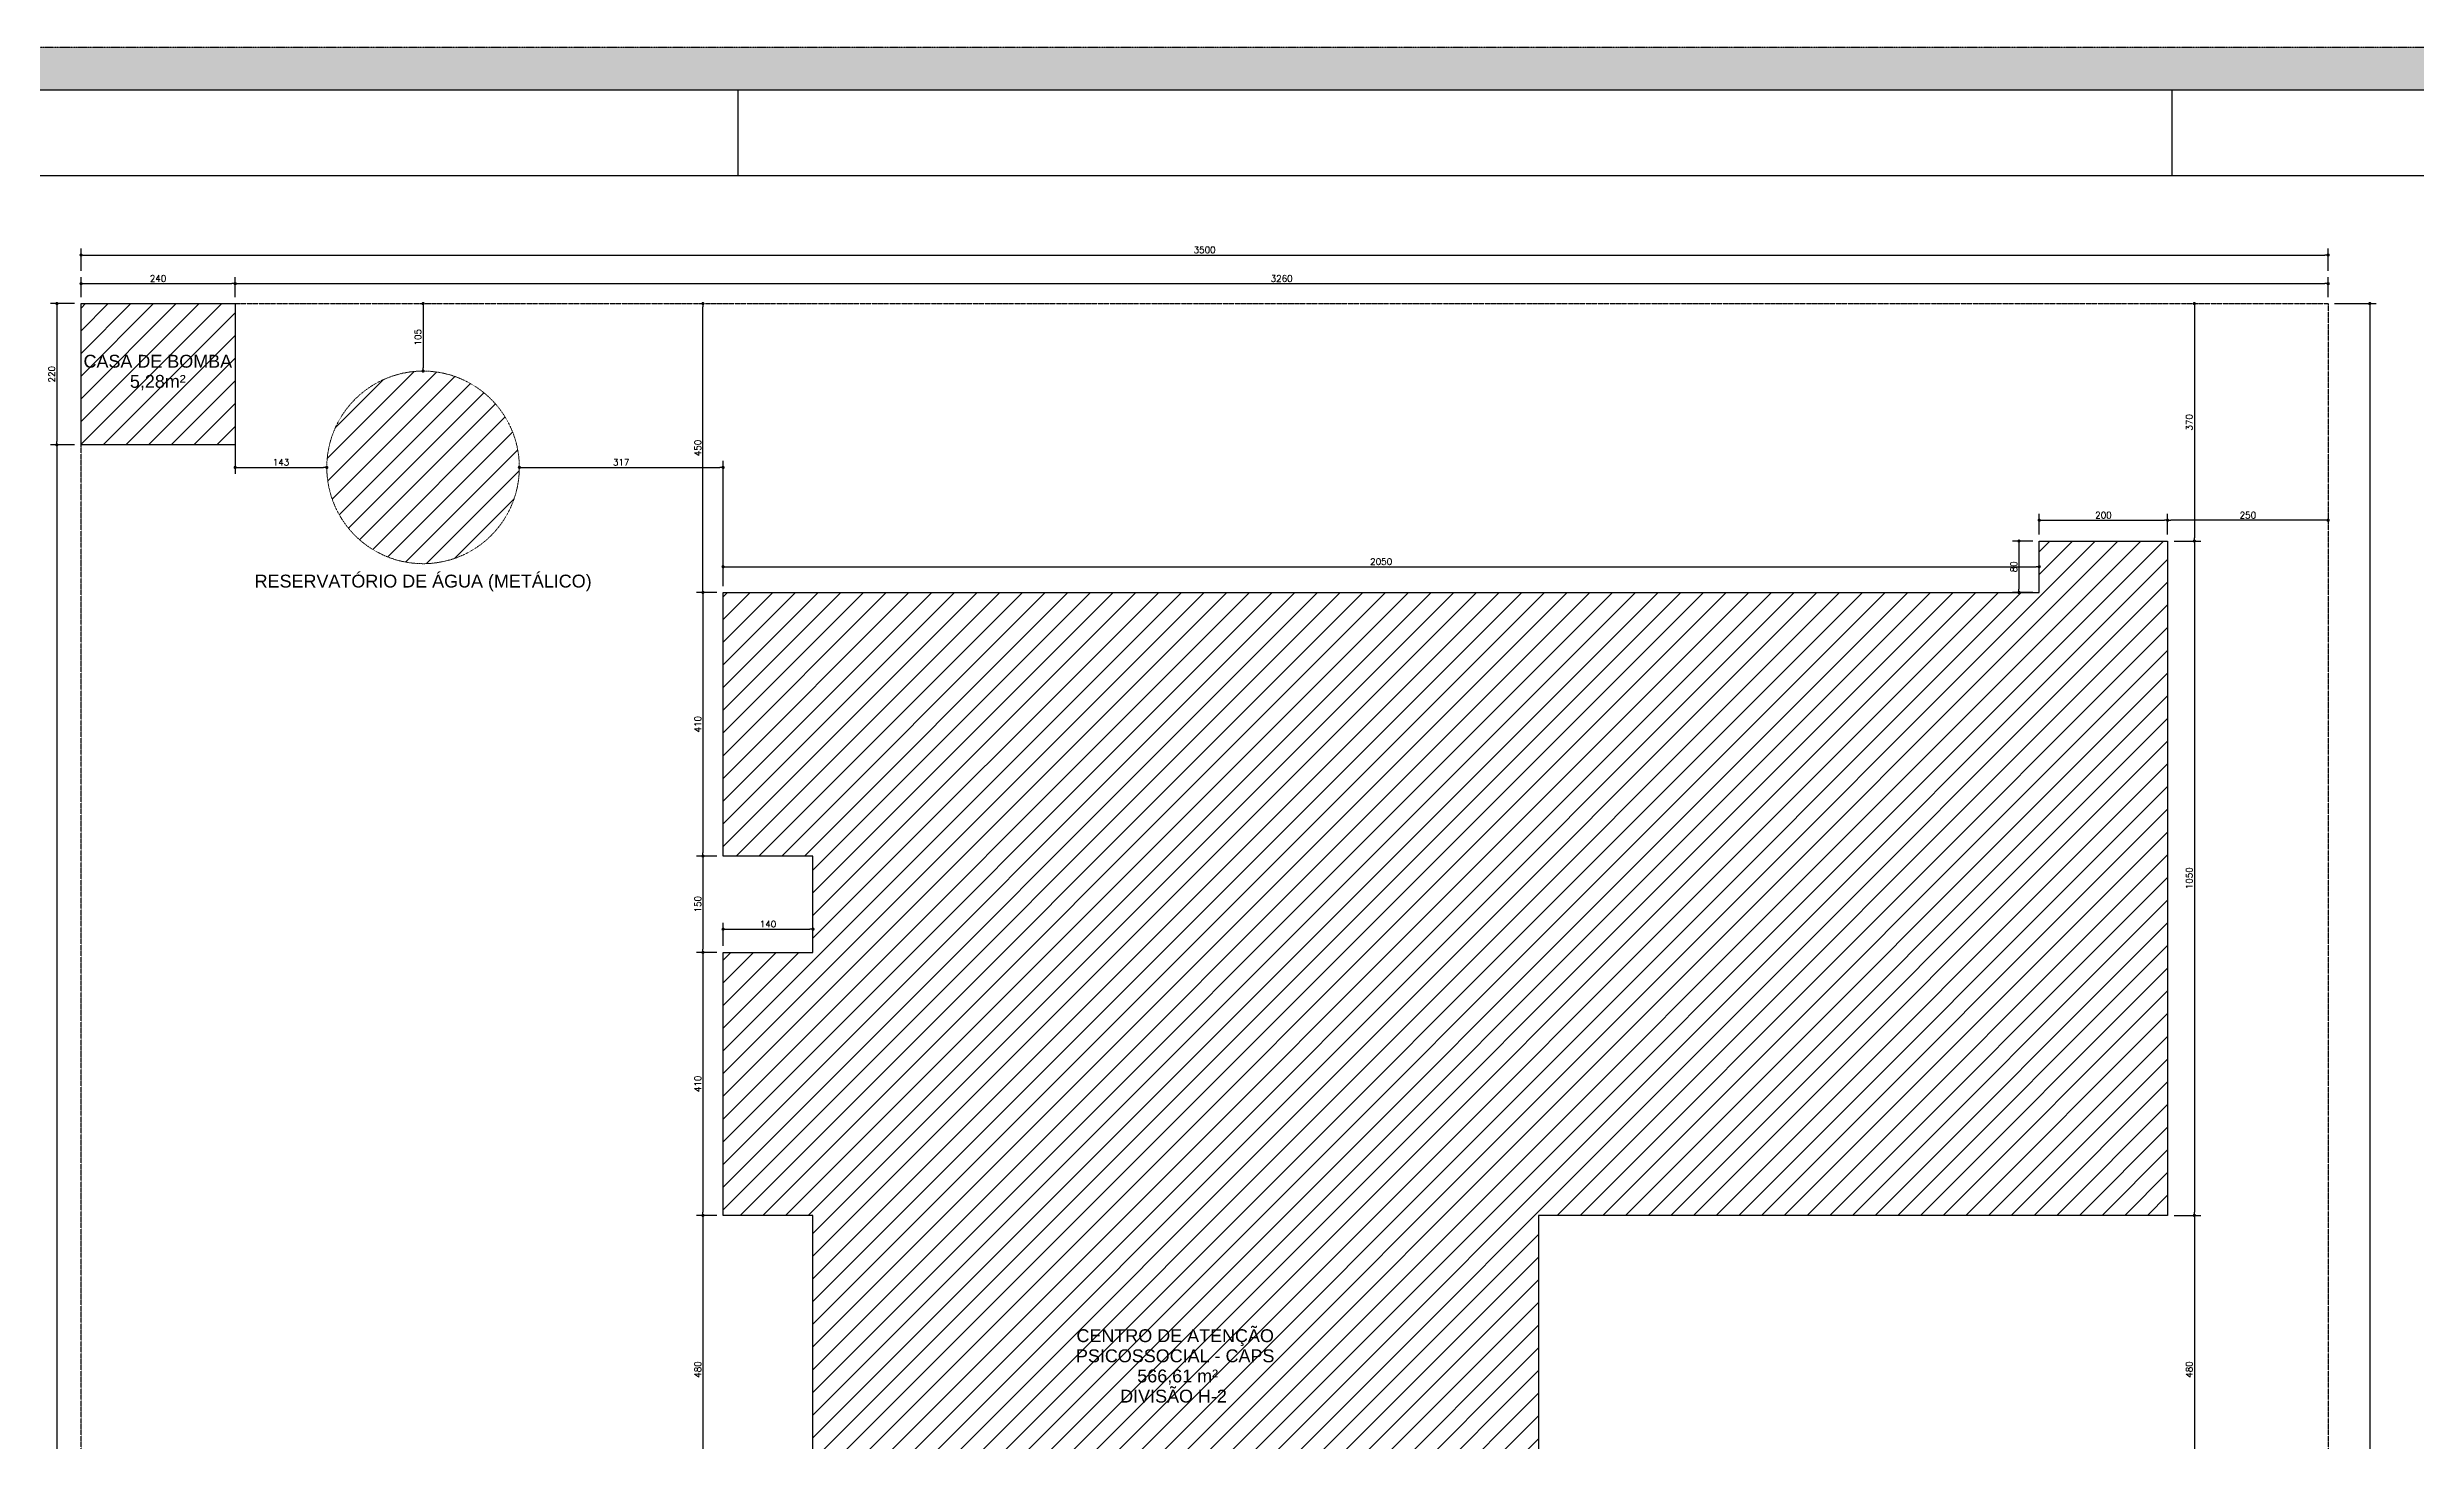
# Model space of a CAD drawing. Header units: metres. Extents: x -1783 to 21505, y -57 to 13660.
# Drawn here: x 15209 to 18899, y 11489 to 13660 of the extents above; entities that cross this region are included whole.
import ezdxf

# ---------------------------------------------------------------- set-up
doc = ezdxf.new("R2010")
doc.units = ezdxf.units.M
doc.header["$MEASUREMENT"] = 0
for name, pattern in [('Achse', [0.115, 0, -0.04, 0.075, 0]), ('DASHDOT', [1, 0.5, -0.25, 0, -0.25]), ('HIDDEN', [0.009525, 0.00635, -0.003175])]:
    doc.linetypes.add(name, pattern=pattern)
for name, color, linetype in [('01_PLANTA TÉCNICA_1_ZONA', 7, 'Continuous'), ('cotas', 7, 'Continuous'), ('COTAS EXECUTIVO.EXEC', 7, 'Continuous'), ('P01', 5, 'Continuous'), ('P015', 121, 'Continuous'), ('P02', 6, 'Continuous'), ('P03', 7, 'Continuous'), ('P06', 7, 'Continuous')]:
    doc.layers.add(name, color=color, linetype=linetype)
doc.layers.add('PILARES.EST_Caneta_No__241', color=7, linetype='Continuous', lineweight=13)
doc.styles.add('GENERATED_STYLE_1', font='arial.ttf')
doc.styles.add('R80', font='romans.shx', dxfattribs={"height": 10})
doc.dimstyles.new('1-50', dxfattribs={"dimtxt": 10, "dimasz": 5, "dimexe": 10, "dimexo": 10, "dimgap": 3, "dimtad": 1, "dimdec": 1, "dimrnd": 1, "dimdsep": 46, "dimtxsty": 'R80', "dimblk": 'DOT', "dimcen": 0, "dimclrd": 252, "dimclre": 252, "dimclrt": 252, "dimadec": 0, "dimazin": 0, "dimtfac": 1, "dimtdec": 1, "dimtix": 1, "dimtmove": 2, "dimatfit": 3, "dimldrblk": 'DOT', "dimfxl": 1, "dimtolj": 1, "dimarcsym": 0})
pattern_1 = [(45, (1457.437, 829.067), (-17.67767, 17.67767), [])]

# ---------------------------------------------------------------- blocks, each defined once
blk = doc.blocks.new('_Dot')
at = {"color": 0, "linetype": 'ByBlock', "lineweight": -2}
blk.add_line((-0.5, 0), (-1, 0), dxfattribs=at)
at = {"color": 0, "linetype": 'ByBlock', "const_width": 0.5}
blk.add_lwpolyline([(-0.25, 0, 1), (0.25, 0, 1)], format="xyb", close=True, dxfattribs=at)
blk = doc.blocks.new('*D7551')
at = {"layer": 'COTAS EXECUTIVO.EXEC', "color": 252, "lineweight": -2, "transparency": 16777216}
blk.add_line((15794.1, 13256.1), (15794.1, 13161), dxfattribs=at)
at = {"layer": 'COTAS EXECUTIVO.EXEC', "color": 252, "lineweight": -2, "transparency": 16777216, "xscale": 5, "yscale": 5, "zscale": 5}
for p, rotation in [((15794.1, 13261.1), 90), ((15794.1, 13156), 270)]:
    blk.add_blockref('_Dot', p, dxfattribs=dict(at, rotation=rotation))
at = {"layer": 'COTAS EXECUTIVO.EXEC', "color": 252, "transparency": 16777216, "insert": (15786.1, 13208.6), "char_height": 10, "attachment_point": 5, "rotation": 90, "style": 'R80'}
blk.add_mtext('\\A1;105', dxfattribs=at)
blk = doc.blocks.new('*D7552')
at = {"layer": 'COTAS EXECUTIVO.EXEC', "color": 252, "lineweight": -2, "transparency": 16777216}
for p, q in [((15501.4, 13126.4), (15501.4, 12996)), ((15506.4, 13006), (15639.1, 13006))]:
    blk.add_line(p, q, dxfattribs=at)
at = {"layer": 'COTAS EXECUTIVO.EXEC', "color": 252, "lineweight": -2, "transparency": 16777216, "xscale": 5, "yscale": 5, "zscale": 5, "rotation": 180}
blk.add_blockref('_Dot', (15501.4, 13006), dxfattribs=at)
at = {"layer": 'COTAS EXECUTIVO.EXEC', "color": 252, "lineweight": -2, "transparency": 16777216, "xscale": 5, "yscale": 5, "zscale": 5}
blk.add_blockref('_Dot', (15644.1, 13006), dxfattribs=at)
at = {"layer": 'COTAS EXECUTIVO.EXEC', "color": 252, "transparency": 16777216, "insert": (15572.7, 13014), "char_height": 10, "attachment_point": 5, "style": 'R80'}
blk.add_mtext('\\A1;143', dxfattribs=at)
blk = doc.blocks.new('*D7553')
at = {"layer": 'COTAS EXECUTIVO.EXEC', "color": 252, "lineweight": -2, "transparency": 16777216}
for p, q in [((15949.1, 13006), (16256.4, 13006)), ((16261.4, 12821.3), (16261.4, 13016))]:
    blk.add_line(p, q, dxfattribs=at)
at = {"layer": 'COTAS EXECUTIVO.EXEC', "color": 252, "lineweight": -2, "transparency": 16777216, "xscale": 5, "yscale": 5, "zscale": 5, "rotation": 180}
blk.add_blockref('_Dot', (15944.1, 13006), dxfattribs=at)
at = {"layer": 'COTAS EXECUTIVO.EXEC', "color": 252, "lineweight": -2, "transparency": 16777216, "xscale": 5, "yscale": 5, "zscale": 5}
blk.add_blockref('_Dot', (16261.4, 13006), dxfattribs=at)
at = {"layer": 'COTAS EXECUTIVO.EXEC', "color": 252, "transparency": 16777216, "insert": (16102.7, 13014), "char_height": 10, "attachment_point": 5, "style": 'R80'}
blk.add_mtext('\\A1;317', dxfattribs=at)
blk = doc.blocks.new('*D7554')
at = {"layer": 'COTAS EXECUTIVO.EXEC', "color": 252, "lineweight": -2, "transparency": 16777216}
for p, q in [((15261.4, 13271.1), (15261.4, 13302.1)), ((15266.4, 13292.1), (15496.4, 13292.1)), ((15501.4, 13271.1), (15501.4, 13302.1))]:
    blk.add_line(p, q, dxfattribs=at)
at = {"layer": 'COTAS EXECUTIVO.EXEC', "color": 252, "lineweight": -2, "transparency": 16777216, "xscale": 5, "yscale": 5, "zscale": 5, "rotation": 180}
blk.add_blockref('_Dot', (15261.4, 13292.1), dxfattribs=at)
at = {"layer": 'COTAS EXECUTIVO.EXEC', "color": 252, "lineweight": -2, "transparency": 16777216, "xscale": 5, "yscale": 5, "zscale": 5}
blk.add_blockref('_Dot', (15501.4, 13292.1), dxfattribs=at)
at = {"layer": 'COTAS EXECUTIVO.EXEC', "color": 252, "transparency": 16777216, "insert": (15381.4, 13300.1), "char_height": 10, "attachment_point": 5, "style": 'R80'}
blk.add_mtext('\\A1;240', dxfattribs=at)
blk = doc.blocks.new('*D7555')
at = {"layer": 'COTAS EXECUTIVO.EXEC', "color": 252, "lineweight": -2, "transparency": 16777216}
for p, q in [((15501.4, 13271.1), (15501.4, 13302.1)), ((15506.4, 13292.1), (18756.4, 13292.1)), ((18761.4, 13271.1), (18761.4, 13302.1))]:
    blk.add_line(p, q, dxfattribs=at)
at = {"layer": 'COTAS EXECUTIVO.EXEC', "color": 252, "lineweight": -2, "transparency": 16777216, "xscale": 5, "yscale": 5, "zscale": 5, "rotation": 180}
blk.add_blockref('_Dot', (15501.4, 13292.1), dxfattribs=at)
at = {"layer": 'COTAS EXECUTIVO.EXEC', "color": 252, "lineweight": -2, "transparency": 16777216, "xscale": 5, "yscale": 5, "zscale": 5}
blk.add_blockref('_Dot', (18761.4, 13292.1), dxfattribs=at)
at = {"layer": 'COTAS EXECUTIVO.EXEC', "color": 252, "transparency": 16777216, "insert": (17131.4, 13300.1), "char_height": 10, "attachment_point": 5, "style": 'R80'}
blk.add_mtext('\\A1;3260', dxfattribs=at)
blk = doc.blocks.new('*D7556')
at = {"layer": 'COTAS EXECUTIVO.EXEC', "color": 252, "lineweight": -2, "transparency": 16777216}
for p, q in [((15251.4, 13261.1), (15213.7, 13261.1)), ((15223.7, 13256.1), (15223.7, 13046.1)), ((15251.4, 13041.1), (15213.7, 13041.1))]:
    blk.add_line(p, q, dxfattribs=at)
at = {"layer": 'COTAS EXECUTIVO.EXEC', "color": 252, "lineweight": -2, "transparency": 16777216, "xscale": 5, "yscale": 5, "zscale": 5}
for p, rotation in [((15223.7, 13261.1), 90), ((15223.7, 13041.1), 270)]:
    blk.add_blockref('_Dot', p, dxfattribs=dict(at, rotation=rotation))
at = {"layer": 'COTAS EXECUTIVO.EXEC', "color": 252, "transparency": 16777216, "insert": (15215.7, 13151.1), "char_height": 10, "attachment_point": 5, "rotation": 90, "style": 'R80'}
blk.add_mtext('\\A1;220', dxfattribs=at)
blk = doc.blocks.new('*D7557')
at = {"layer": 'COTAS EXECUTIVO.EXEC', "color": 252, "lineweight": -2, "transparency": 16777216}
for p, q in [((15251.4, 13041.1), (15213.7, 13041.1)), ((15223.7, 13036.1), (15223.7, 9366.1)), ((15251.4, 9361.1), (15213.7, 9361.1))]:
    blk.add_line(p, q, dxfattribs=at)
at = {"layer": 'COTAS EXECUTIVO.EXEC', "color": 252, "lineweight": -2, "transparency": 16777216, "xscale": 5, "yscale": 5, "zscale": 5}
for p, rotation in [((15223.7, 13041.1), 90), ((15223.7, 9361.1), 270)]:
    blk.add_blockref('_Dot', p, dxfattribs=dict(at, rotation=rotation))
at = {"layer": 'COTAS EXECUTIVO.EXEC', "color": 252, "transparency": 16777216, "insert": (15215.7, 11201.1), "char_height": 10, "attachment_point": 5, "rotation": 90, "style": 'R80'}
blk.add_mtext('\\A1;3680', dxfattribs=at)
blk = doc.blocks.new('*D7558')
at = {"layer": 'COTAS EXECUTIVO.EXEC', "color": 252, "lineweight": -2, "transparency": 16777216}
for p, q in [((18771.4, 13261.1), (18836.2, 13261.1)), ((18826.2, 13256.1), (18826.2, 9366.1)), ((18771.4, 9361.1), (18836.2, 9361.1))]:
    blk.add_line(p, q, dxfattribs=at)
at = {"layer": 'COTAS EXECUTIVO.EXEC', "color": 252, "lineweight": -2, "transparency": 16777216, "xscale": 5, "yscale": 5, "zscale": 5}
for p, rotation in [((18826.2, 13261.1), 90), ((18826.2, 9361.1), 270)]:
    blk.add_blockref('_Dot', p, dxfattribs=dict(at, rotation=rotation))
at = {"layer": 'COTAS EXECUTIVO.EXEC', "color": 252, "transparency": 16777216, "insert": (18818.2, 11311.1), "char_height": 10, "attachment_point": 5, "rotation": 90, "style": 'R80'}
blk.add_mtext('\\A1;3900', dxfattribs=at)
blk = doc.blocks.new('*D7548')
at = {"layer": 'COTAS EXECUTIVO.EXEC', "color": 252, "lineweight": -2, "transparency": 16777216}
for p, q in [((15261.4, 13312.1), (15261.4, 13346.7)), ((15266.4, 13336.7), (18756.4, 13336.7)), ((18761.4, 13312.1), (18761.4, 13346.7))]:
    blk.add_line(p, q, dxfattribs=at)
at = {"layer": 'COTAS EXECUTIVO.EXEC', "color": 252, "lineweight": -2, "transparency": 16777216, "xscale": 5, "yscale": 5, "zscale": 5, "rotation": 180}
blk.add_blockref('_Dot', (15261.4, 13336.7), dxfattribs=at)
at = {"layer": 'COTAS EXECUTIVO.EXEC', "color": 252, "lineweight": -2, "transparency": 16777216, "xscale": 5, "yscale": 5, "zscale": 5}
blk.add_blockref('_Dot', (18761.4, 13336.7), dxfattribs=at)
at = {"layer": 'COTAS EXECUTIVO.EXEC', "color": 252, "transparency": 16777216, "insert": (17011.4, 13344.7), "char_height": 10, "attachment_point": 5, "style": 'R80'}
blk.add_mtext('\\A1;3500', dxfattribs=at)
blk = doc.blocks.new('*D7559')
at = {"layer": 'COTAS EXECUTIVO.EXEC', "color": 252, "lineweight": -2, "transparency": 16777216}
for p, q in [((16261.4, 12821.3), (16261.4, 12861.3)), ((16266.4, 12851.3), (18306.4, 12851.3)), ((18311.4, 12821.3), (18311.4, 12861.3))]:
    blk.add_line(p, q, dxfattribs=at)
at = {"layer": 'COTAS EXECUTIVO.EXEC', "color": 252, "lineweight": -2, "transparency": 16777216, "xscale": 5, "yscale": 5, "zscale": 5, "rotation": 180}
blk.add_blockref('_Dot', (16261.4, 12851.3), dxfattribs=at)
at = {"layer": 'COTAS EXECUTIVO.EXEC', "color": 252, "lineweight": -2, "transparency": 16777216, "xscale": 5, "yscale": 5, "zscale": 5}
blk.add_blockref('_Dot', (18311.4, 12851.3), dxfattribs=at)
at = {"layer": 'COTAS EXECUTIVO.EXEC', "color": 252, "transparency": 16777216, "insert": (17286.4, 12859.3), "char_height": 10, "attachment_point": 5, "style": 'R80'}
blk.add_mtext('\\A1;2050', dxfattribs=at)
blk = doc.blocks.new('*D7560')
at = {"layer": 'COTAS EXECUTIVO.EXEC', "color": 252, "lineweight": -2, "transparency": 16777216}
for p, q in [((16251.4, 12811.3), (16220, 12811.3)), ((16230, 12806.3), (16230, 12405.9)), ((16251.4, 12400.9), (16220, 12400.9))]:
    blk.add_line(p, q, dxfattribs=at)
at = {"layer": 'COTAS EXECUTIVO.EXEC', "color": 252, "lineweight": -2, "transparency": 16777216, "xscale": 5, "yscale": 5, "zscale": 5}
for p, rotation in [((16230, 12811.3), 90), ((16230, 12400.9), 270)]:
    blk.add_blockref('_Dot', p, dxfattribs=dict(at, rotation=rotation))
at = {"layer": 'COTAS EXECUTIVO.EXEC', "color": 252, "transparency": 16777216, "insert": (16222, 12606.1), "char_height": 10, "attachment_point": 5, "rotation": 90, "style": 'R80'}
blk.add_mtext('\\A1;410', dxfattribs=at)
blk = doc.blocks.new('*D7561')
at = {"layer": 'COTAS EXECUTIVO.EXEC', "color": 252, "lineweight": -2, "transparency": 16777216}
for p, q in [((16251.4, 12400.9), (16220, 12400.9)), ((16230, 12395.9), (16230, 12255.9)), ((16251.4, 12250.9), (16220, 12250.9))]:
    blk.add_line(p, q, dxfattribs=at)
at = {"layer": 'COTAS EXECUTIVO.EXEC', "color": 252, "lineweight": -2, "transparency": 16777216, "xscale": 5, "yscale": 5, "zscale": 5}
for p, rotation in [((16230, 12400.9), 90), ((16230, 12250.9), 270)]:
    blk.add_blockref('_Dot', p, dxfattribs=dict(at, rotation=rotation))
at = {"layer": 'COTAS EXECUTIVO.EXEC', "color": 252, "transparency": 16777216, "insert": (16222, 12325.9), "char_height": 10, "attachment_point": 5, "rotation": 90, "style": 'R80'}
blk.add_mtext('\\A1;150', dxfattribs=at)
blk = doc.blocks.new('*D7562')
at = {"layer": 'COTAS EXECUTIVO.EXEC', "color": 252, "lineweight": -2, "transparency": 16777216}
for p, q in [((16251.4, 12250.9), (16220, 12250.9)), ((16230, 12245.9), (16230, 11846.3)), ((16251.4, 11841.3), (16220, 11841.3))]:
    blk.add_line(p, q, dxfattribs=at)
at = {"layer": 'COTAS EXECUTIVO.EXEC', "color": 252, "lineweight": -2, "transparency": 16777216, "xscale": 5, "yscale": 5, "zscale": 5}
for p, rotation in [((16230, 12250.9), 90), ((16230, 11841.3), 270)]:
    blk.add_blockref('_Dot', p, dxfattribs=dict(at, rotation=rotation))
at = {"layer": 'COTAS EXECUTIVO.EXEC', "color": 252, "transparency": 16777216, "insert": (16222, 12046.1), "char_height": 10, "attachment_point": 5, "rotation": 90, "style": 'R80'}
blk.add_mtext('\\A1;410', dxfattribs=at)
blk = doc.blocks.new('*D7563')
at = {"layer": 'COTAS EXECUTIVO.EXEC', "color": 252, "lineweight": -2, "transparency": 16777216}
for p, q in [((16251.4, 11841.3), (16220, 11841.3)), ((16230, 11836.3), (16230, 11366.3)), ((16251.4, 11361.3), (16220, 11361.3))]:
    blk.add_line(p, q, dxfattribs=at)
at = {"layer": 'COTAS EXECUTIVO.EXEC', "color": 252, "lineweight": -2, "transparency": 16777216, "xscale": 5, "yscale": 5, "zscale": 5}
for p, rotation in [((16230, 11841.3), 90), ((16230, 11361.3), 270)]:
    blk.add_blockref('_Dot', p, dxfattribs=dict(at, rotation=rotation))
at = {"layer": 'COTAS EXECUTIVO.EXEC', "color": 252, "transparency": 16777216, "insert": (16222, 11601.3), "char_height": 10, "attachment_point": 5, "rotation": 90, "style": 'R80'}
blk.add_mtext('\\A1;480', dxfattribs=at)
blk = doc.blocks.new('*D7565')
at = {"layer": 'COTAS EXECUTIVO.EXEC', "color": 252, "lineweight": -2, "transparency": 16777216}
for p, q in [((18301.4, 12891.3), (18269.8, 12891.3)), ((18279.8, 12886.3), (18279.8, 12816.3)), ((18301.4, 12811.3), (18269.8, 12811.3))]:
    blk.add_line(p, q, dxfattribs=at)
at = {"layer": 'COTAS EXECUTIVO.EXEC', "color": 252, "lineweight": -2, "transparency": 16777216, "xscale": 5, "yscale": 5, "zscale": 5}
for p, rotation in [((18279.8, 12891.3), 90), ((18279.8, 12811.3), 270)]:
    blk.add_blockref('_Dot', p, dxfattribs=dict(at, rotation=rotation))
at = {"layer": 'COTAS EXECUTIVO.EXEC', "color": 252, "transparency": 16777216, "insert": (18271.8, 12851.3), "char_height": 10, "attachment_point": 5, "rotation": 90, "style": 'R80'}
blk.add_mtext('\\A1;80', dxfattribs=at)
blk = doc.blocks.new('*D7566')
at = {"layer": 'COTAS EXECUTIVO.EXEC', "color": 252, "lineweight": -2, "transparency": 16777216}
for p, q in [((18311.4, 12901.3), (18311.4, 12933.7)), ((18316.4, 12923.7), (18506.4, 12923.7)), ((18511.4, 12901.3), (18511.4, 12933.7))]:
    blk.add_line(p, q, dxfattribs=at)
at = {"layer": 'COTAS EXECUTIVO.EXEC', "color": 252, "lineweight": -2, "transparency": 16777216, "xscale": 5, "yscale": 5, "zscale": 5, "rotation": 180}
blk.add_blockref('_Dot', (18311.4, 12923.7), dxfattribs=at)
at = {"layer": 'COTAS EXECUTIVO.EXEC', "color": 252, "lineweight": -2, "transparency": 16777216, "xscale": 5, "yscale": 5, "zscale": 5}
blk.add_blockref('_Dot', (18511.4, 12923.7), dxfattribs=at)
at = {"layer": 'COTAS EXECUTIVO.EXEC', "color": 252, "transparency": 16777216, "insert": (18411.4, 12931.7), "char_height": 10, "attachment_point": 5, "style": 'R80'}
blk.add_mtext('\\A1;200', dxfattribs=at)
blk = doc.blocks.new('*D7567')
at = {"layer": 'COTAS EXECUTIVO.EXEC', "color": 252, "lineweight": -2, "transparency": 16777216}
for p, q in [((18511.4, 12901.3), (18511.4, 12933.7)), ((18756.4, 12923.7), (18516.4, 12923.7))]:
    blk.add_line(p, q, dxfattribs=at)
at = {"layer": 'COTAS EXECUTIVO.EXEC', "color": 252, "lineweight": -2, "transparency": 16777216, "xscale": 5, "yscale": 5, "zscale": 5, "rotation": 180}
blk.add_blockref('_Dot', (18511.4, 12923.7), dxfattribs=at)
at = {"layer": 'COTAS EXECUTIVO.EXEC', "color": 252, "lineweight": -2, "transparency": 16777216, "xscale": 5, "yscale": 5, "zscale": 5}
blk.add_blockref('_Dot', (18761.4, 12923.7), dxfattribs=at)
at = {"layer": 'COTAS EXECUTIVO.EXEC', "color": 252, "transparency": 16777216, "insert": (18636.4, 12931.7), "char_height": 10, "attachment_point": 5, "style": 'R80'}
blk.add_mtext('\\A1;250', dxfattribs=at)
blk = doc.blocks.new('*D7568')
at = {"layer": 'COTAS EXECUTIVO.EXEC', "color": 252, "lineweight": -2, "transparency": 16777216}
for p, q in [((18553, 13256.1), (18553, 12896.3)), ((18521.4, 12891.3), (18563, 12891.3))]:
    blk.add_line(p, q, dxfattribs=at)
at = {"layer": 'COTAS EXECUTIVO.EXEC', "color": 252, "lineweight": -2, "transparency": 16777216, "xscale": 5, "yscale": 5, "zscale": 5}
for p, rotation in [((18553, 13261.1), 90), ((18553, 12891.3), 270)]:
    blk.add_blockref('_Dot', p, dxfattribs=dict(at, rotation=rotation))
at = {"layer": 'COTAS EXECUTIVO.EXEC', "color": 252, "transparency": 16777216, "insert": (18545, 13076.2), "char_height": 10, "attachment_point": 5, "rotation": 90, "style": 'R80'}
blk.add_mtext('\\A1;370', dxfattribs=at)
blk = doc.blocks.new('*D7569')
at = {"layer": 'COTAS EXECUTIVO.EXEC', "color": 252, "lineweight": -2, "transparency": 16777216}
for p, q in [((18521.4, 12891.3), (18563, 12891.3)), ((18553, 12886.3), (18553, 11846.3)), ((18521.4, 11841.3), (18563, 11841.3))]:
    blk.add_line(p, q, dxfattribs=at)
at = {"layer": 'COTAS EXECUTIVO.EXEC', "color": 252, "lineweight": -2, "transparency": 16777216, "xscale": 5, "yscale": 5, "zscale": 5}
for p, rotation in [((18553, 12891.3), 90), ((18553, 11841.3), 270)]:
    blk.add_blockref('_Dot', p, dxfattribs=dict(at, rotation=rotation))
at = {"layer": 'COTAS EXECUTIVO.EXEC', "color": 252, "transparency": 16777216, "insert": (18545, 12366.3), "char_height": 10, "attachment_point": 5, "rotation": 90, "style": 'R80'}
blk.add_mtext('\\A1;1050', dxfattribs=at)
blk = doc.blocks.new('*D7570')
at = {"layer": 'COTAS EXECUTIVO.EXEC', "color": 252, "lineweight": -2, "transparency": 16777216}
for p, q in [((18521.4, 11841.3), (18563, 11841.3)), ((18553, 11836.3), (18553, 11366.3)), ((18521.4, 11361.3), (18563, 11361.3))]:
    blk.add_line(p, q, dxfattribs=at)
at = {"layer": 'COTAS EXECUTIVO.EXEC', "color": 252, "lineweight": -2, "transparency": 16777216, "xscale": 5, "yscale": 5, "zscale": 5}
for p, rotation in [((18553, 11841.3), 90), ((18553, 11361.3), 270)]:
    blk.add_blockref('_Dot', p, dxfattribs=dict(at, rotation=rotation))
at = {"layer": 'COTAS EXECUTIVO.EXEC', "color": 252, "transparency": 16777216, "insert": (18545, 11601.3), "char_height": 10, "attachment_point": 5, "rotation": 90, "style": 'R80'}
blk.add_mtext('\\A1;480', dxfattribs=at)
blk = doc.blocks.new('*D7549')
at = {"layer": 'COTAS EXECUTIVO.EXEC', "color": 252, "lineweight": -2, "transparency": 16777216}
for p, q in [((16261.4, 12260.9), (16261.4, 12297)), ((16401.4, 12260.9), (16401.4, 12297)), ((16266.4, 12287), (16396.4, 12287))]:
    blk.add_line(p, q, dxfattribs=at)
at = {"layer": 'COTAS EXECUTIVO.EXEC', "color": 252, "lineweight": -2, "transparency": 16777216, "xscale": 5, "yscale": 5, "zscale": 5, "rotation": 180}
blk.add_blockref('_Dot', (16261.4, 12287), dxfattribs=at)
at = {"layer": 'COTAS EXECUTIVO.EXEC', "color": 252, "lineweight": -2, "transparency": 16777216, "xscale": 5, "yscale": 5, "zscale": 5}
blk.add_blockref('_Dot', (16401.4, 12287), dxfattribs=at)
at = {"layer": 'COTAS EXECUTIVO.EXEC', "color": 252, "transparency": 16777216, "insert": (16331.4, 12295), "char_height": 10, "attachment_point": 5, "style": 'R80'}
blk.add_mtext('\\A1;140', dxfattribs=at)
blk = doc.blocks.new('*D7579')
at = {"layer": 'COTAS EXECUTIVO.EXEC', "color": 252, "lineweight": -2, "transparency": 16777216}
for p, q in [((16230, 12816.3), (16230, 13256.1)), ((16251.4, 12811.3), (16220, 12811.3))]:
    blk.add_line(p, q, dxfattribs=at)
at = {"layer": 'COTAS EXECUTIVO.EXEC', "color": 252, "lineweight": -2, "transparency": 16777216, "xscale": 5, "yscale": 5, "zscale": 5}
for p, rotation in [((16230, 13261.1), 90), ((16230, 12811.3), 270)]:
    blk.add_blockref('_Dot', p, dxfattribs=dict(at, rotation=rotation))
at = {"layer": 'COTAS EXECUTIVO.EXEC', "color": 252, "transparency": 16777216, "insert": (16222, 13036.2), "char_height": 10, "attachment_point": 5, "rotation": 90, "style": 'R80'}
blk.add_mtext('\\A1;450', dxfattribs=at)

msp = doc.modelspace()

# ---------------------------------------------------------------- hatches: boundary and pattern name
at = {"layer": 'cotas'}
h = msp.add_hatch(color=7, dxfattribs=at)
h.dxf.hatch_style = 1
h.paths.add_polyline_path([(21504.961, 13659.963), (10304.961, 13659.963), (10304.961, 5739.963), (21504.961, 5739.963)])
h.paths.add_polyline_path([(10571.627, 13593.296), (21371.627, 13593.296), (21371.627, 5806.63), (10571.627, 5806.63)], flags=16)
at = {"layer": 'P03'}
h = msp.add_hatch(dxfattribs=at)
h.set_pattern_fill('ANSI31', color=256, scale=200)
h.set_pattern_definition(pattern_1)
h.paths.add_polyline_path([(15261.404, 13261.112), (15261.404, 13041.112), (15501.404, 13041.112), (15501.404, 13261.112)])
h.paths.add_polyline_path([(15259.479, 13118.64), (15500.978, 13118.64), (15500.978, 13191.426), (15259.479, 13191.426)], flags=9)
h.paths.add_polyline_path([(15793.594, 13193.93), (15793.594, 13223.216), (15778.594, 13223.216), (15778.594, 13193.93)], flags=9)
h.paths.add_polyline_path([(15558.106, 13006.534), (15587.392, 13006.534), (15587.392, 13021.534), (15558.106, 13021.534)], flags=9)
h.paths.add_polyline_path([(16087.389, 13006.534), (16118.103, 13006.534), (16118.103, 13021.534), (16087.389, 13021.534)], flags=9)
h.paths.add_polyline_path([(16805.635, 11532.356), (17124.772, 11532.356), (17124.772, 11672.184), (16805.635, 11672.184)], flags=9)
h.paths.add_polyline_path([(15526.108, 12805.543), (16061.096, 12805.543), (16061.096, 12846.778), (15526.108, 12846.778)], flags=9)
h = msp.add_hatch(dxfattribs=at)
h.set_pattern_fill('ANSI31', color=256, scale=200)
h.set_pattern_definition([(45, (-1333.002, 5835.296), (-17.67767, 17.67767), [])])
h.paths.add_polyline_path([(15940.666, 12974.149), (15942.567, 12984.687), (15943.712, 12995.333), (15944.094, 13006.034), (15943.712, 13016.735), (15942.567, 13027.381), (15940.666, 13037.919), (15938.018, 13048.294), (15934.636, 13058.453), (15930.539, 13068.346), (15925.746, 13077.921), (15920.282, 13087.13), (15914.175, 13095.925), (15907.456, 13104.263), (15900.16, 13112.1), (15892.323, 13119.396), (15883.986, 13126.115), (15875.19, 13132.222), (15865.981, 13137.686), (15856.406, 13142.479), (15846.514, 13146.576), (15836.354, 13149.958), (15825.979, 13152.606), (15815.441, 13154.507), (15804.795, 13155.652), (15794.094, 13156.034), (15783.393, 13155.652), (15772.747, 13154.507), (15762.209, 13152.606), (15751.834, 13149.958), (15741.674, 13146.576), (15731.782, 13142.479), (15722.207, 13137.686), (15712.998, 13132.222), (15704.202, 13126.115), (15695.865, 13119.396), (15688.028, 13112.1), (15680.732, 13104.263), (15674.013, 13095.925), (15667.906, 13087.13), (15662.442, 13077.921), (15657.649, 13068.346), (15653.552, 13058.453), (15650.17, 13048.294), (15647.522, 13037.919), (15645.621, 13027.381), (15644.476, 13016.735), (15644.094, 13006.034), (15644.476, 12995.333), (15645.621, 12984.687), (15647.522, 12974.149), (15650.17, 12963.774), (15653.552, 12953.614), (15657.649, 12943.721), (15662.442, 12934.146), (15667.906, 12924.938), (15674.013, 12916.142), (15680.732, 12907.805), (15688.028, 12899.968), (15695.865, 12892.671), (15704.202, 12885.953), (15712.998, 12879.846), (15722.207, 12874.382), (15731.782, 12869.589), (15741.674, 12865.491), (15751.834, 12862.11), (15762.209, 12859.462), (15772.747, 12857.561), (15783.393, 12856.416), (15794.094, 12856.034), (15804.795, 12856.416), (15815.441, 12857.561), (15825.979, 12859.462), (15836.354, 12862.11), (15846.514, 12865.491), (15856.406, 12869.589), (15865.981, 12874.382), (15875.19, 12879.846), (15883.986, 12885.953), (15892.323, 12892.671), (15900.16, 12899.968), (15907.456, 12907.805), (15914.175, 12916.142), (15920.282, 12924.938), (15925.746, 12934.146), (15930.539, 12943.721), (15934.636, 12953.614), (15938.018, 12963.774)])
h.paths.add_polyline_path([(15866.044, 13071.762), (15896.758, 13071.762), (15896.758, 13086.762), (15866.044, 13086.762)], flags=24)
h = msp.add_hatch(dxfattribs=at)
h.set_pattern_fill('ANSI31', color=256, scale=200)
h.set_pattern_definition(pattern_1)
h.paths.add_polyline_path([(18511.398, 10041.212), (18511.398, 10836.212), (18351.442, 10836.162), (18351.442, 10986.162), (18511.398, 10986.112), (18511.398, 11361.251), (17531.402, 11361.251), (17531.398, 11841.251), (18511.398, 11841.251), (18511.398, 12891.299), (18311.398, 12891.299), (18311.398, 12811.299), (16261.398, 12811.299), (16261.398, 12400.893), (16401.398, 12400.893), (16401.398, 12250.86), (16261.398, 12250.899), (16261.398, 11841.251), (16401.401, 11841.251), (16401.401, 11361.251), (16261.398, 11361.251), (16261.398, 10041.212)])
h.paths.add_polyline_path([(16805.635, 11532.356), (17124.772, 11532.356), (17124.772, 11672.184), (16805.635, 11672.184)], flags=24)

# ---------------------------------------------------------------- linework, layer by layer
msp.add_lwpolyline([(15261.404, 13261.112), (15501.404, 13261.112), (15501.404, 13041.112), (15261.404, 13041.112)], close=True)
msp.add_lwpolyline([(16261.398, 12811.299), (18311.398, 12811.299), (18311.398, 12891.299), (18511.398, 12891.299), (18511.398, 11841.251), (17531.398, 11841.251), (17531.402, 11361.251), (18511.398, 11361.251), (18511.398, 10986.112), (18351.442, 10986.162), (18351.442, 10836.162), (18511.398, 10836.212), (18511.398, 10041.212), (16261.398, 10041.212), (16261.398, 11361.251), (16401.401, 11361.251), (16401.401, 11841.251), (16261.398, 11841.251), (16261.398, 12250.899), (16401.398, 12250.86), (16401.398, 12400.893), (16261.398, 12400.893), (16261.398, 12811.299)])
at = {"layer": 'P01', "color": 7, "linetype": 'HIDDEN', "ltscale": 3}
msp.add_lwpolyline([(10304.961, 5739.963), (21504.961, 5739.963), (21504.961, 13659.963), (10304.961, 13659.963)], close=True, dxfattribs=at)
at = {"layer": 'P015', "color": 7}
msp.add_lwpolyline([(10571.627, 5806.63), (21371.627, 5806.63), (21371.627, 13593.296), (10571.627, 13593.296)], close=True, dxfattribs=at)
at = {"layer": 'P02', "color": 7}
for p, q in [((16284.961, 13459.963), (16284.961, 13593.296)), ((16284.961, 13459.963), (16284.961, 13593.296)), ((18518.294, 13459.963), (18518.294, 13593.296)), ((18518.294, 13459.963), (18518.294, 13593.296))]:
    msp.add_line(p, q, dxfattribs=at)
at = {"layer": 'P03'}
msp.add_lwpolyline([(10704.961, 5939.963), (21238.294, 5939.963), (21238.294, 13459.963), (10704.961, 13459.963)], close=True, dxfattribs=at)
at = {"layer": 'P03', "linetype": 'DASHDOT'}
msp.add_lwpolyline([(15261.404, 13261.112), (18761.398, 13261.112), (18761.398, 9361.112), (15261.404, 9361.112)], close=True, dxfattribs=at)
at = {"layer": 'P06', "color": 7}
msp.add_lwpolyline([(10704.961, 5939.963), (21238.294, 5939.963), (21238.294, 13459.963), (10704.961, 13459.963)], close=True, dxfattribs=at)
at = {"layer": 'PILARES.EST_Caneta_No__241', "color": 7, "linetype": 'Achse', "lineweight": 13, "flags": 128}
msp.add_lwpolyline([(15644.094, 13006.034), (15644.476, 13016.735), (15645.621, 13027.381), (15647.522, 13037.919), (15650.17, 13048.294), (15653.552, 13058.453), (15657.649, 13068.346), (15662.442, 13077.921), (15667.906, 13087.13), (15674.013, 13095.925), (15680.732, 13104.263), (15688.028, 13112.1), (15695.865, 13119.396), (15704.202, 13126.115), (15712.998, 13132.222), (15722.207, 13137.686), (15731.782, 13142.479), (15741.674, 13146.576), (15751.834, 13149.958), (15762.209, 13152.606), (15772.747, 13154.507), (15783.393, 13155.652), (15794.094, 13156.034), (15804.795, 13155.652), (15815.441, 13154.507), (15825.979, 13152.606), (15836.354, 13149.958), (15846.514, 13146.576), (15856.406, 13142.479), (15865.981, 13137.686), (15875.19, 13132.222), (15883.986, 13126.115), (15892.323, 13119.396), (15900.16, 13112.1), (15907.456, 13104.263), (15914.175, 13095.925), (15920.282, 13087.13), (15925.746, 13077.921), (15930.539, 13068.346), (15934.636, 13058.453), (15938.018, 13048.294), (15940.666, 13037.919), (15942.567, 13027.381), (15943.712, 13016.735), (15944.094, 13006.034), (15943.712, 12995.333), (15942.567, 12984.687), (15940.666, 12974.149), (15938.018, 12963.774), (15934.636, 12953.614), (15930.539, 12943.721), (15925.746, 12934.146), (15920.282, 12924.938), (15914.175, 12916.142), (15907.456, 12907.805), (15900.16, 12899.968), (15892.323, 12892.671), (15883.986, 12885.953), (15875.19, 12879.846), (15865.981, 12874.382), (15856.406, 12869.589), (15846.514, 12865.491), (15836.354, 12862.11), (15825.979, 12859.462), (15815.441, 12857.561), (15804.795, 12856.416), (15794.094, 12856.034), (15783.393, 12856.416), (15772.747, 12857.561), (15762.209, 12859.462), (15751.834, 12862.11), (15741.674, 12865.491), (15731.782, 12869.589), (15722.207, 12874.382), (15712.998, 12879.846), (15704.202, 12885.953), (15695.865, 12892.671), (15688.028, 12899.968), (15680.732, 12907.805), (15674.013, 12916.142), (15667.906, 12924.938), (15662.442, 12934.146), (15657.649, 12943.721), (15653.552, 12953.614), (15650.17, 12963.774), (15647.522, 12974.149), (15645.621, 12984.687), (15644.476, 12995.333)], close=True, dxfattribs=at)

# ---------------------------------------------------------------- texts
at = {"layer": '01_PLANTA TÉCNICA_1_ZONA', "color": 7, "linetype": 'Continuous', "lineweight": 5, "char_height": 20.01004, "attachment_point": 2, "line_spacing_factor": 0.940154, "style": 'GENERATED_STYLE_1'}
for s, insert, width in [('\\A1;CASA DE BOMBA\\P5,28m²', (15380.925, 13181.305), 479.71595), ('\\A1;RESERVATÓRIO DE ÁGUA (METÁLICO)', (15794.196, 12839.005), 866.6738), ('\\A1;CENTRO DE ATENÇÃO PSICOSSOCIAL - CAPS\\P\\pt280.14; 566,61 m²\\P\\ptz;DIVISÃO H-2{\\H0.66x;\\S^  ;}', (16965.552, 11664.076), 479.71595)]:
    msp.add_mtext(s, dxfattribs=dict(at, insert=insert, width=width))

# ---------------------------------------------------------------- dimensions: what is measured, and where the dimension line sits
at = {"layer": 'COTAS EXECUTIVO.EXEC'}
for base, p1, p2, picture, middle in [((18761.398, 13336.698), (15261.404, 13302.133), (18761.398, 13302.133), '*D7548', (17011.401, 13344.698)), ((15501.404, 13292.133), (15261.404, 13261.112), (15501.404, 13261.112), '*D7554', (15381.404, 13300.133)), ((18761.398, 13292.133), (15501.404, 13261.112), (18761.398, 13261.112), '*D7555', (17131.401, 13300.133)), ((15644.094, 13006.034), (15501.404, 13136.445), (15644.094, 13006.034), '*D7552', (15572.749, 13014.034)), ((16261.398, 13006.034), (15944.094, 13006.034), (16261.398, 12811.299), '*D7553', (16102.746, 13014.034)), ((18511.398, 12923.713), (18311.398, 12891.299), (18511.398, 12891.299), '*D7566', (18411.398, 12931.713)), ((18511.398, 12923.713), (18761.398, 12923.713), (18511.398, 12891.299), '*D7567', (18636.398, 12931.713)), ((18311.398, 12851.299), (16261.398, 12811.299), (18311.398, 12811.299), '*D7559', (17286.398, 12859.299)), ((16401.398, 12287.008), (16261.395, 12250.86), (16401.398, 12250.86), '*D7549', (16331.397, 12295.008))]:
    dim = msp.add_linear_dim(base=base, p1=p1, p2=p2, dimstyle='1-50', dxfattribs=at)
    dim.commit()
    dim.dimension.update_dxf_attribs({"geometry": picture, "text_midpoint": middle})
for base, p1, p2, picture, middle in [((15223.651, 13041.112), (15261.404, 13261.112), (15261.404, 13041.112), '*D7556', (15215.651, 13151.112)), ((15794.094, 13156.034), (15794.094, 13261.112), (15794.094, 13156.034), '*D7551', (15786.094, 13208.573)), ((16229.974, 13261.112), (16261.398, 12811.299), (16229.974, 13261.112), '*D7579', (16221.974, 13036.206)), ((18552.995, 12891.299), (18552.995, 13261.112), (18511.398, 12891.299), '*D7568', (18544.995, 13076.206)), ((18826.238, 9361.112), (18761.398, 13261.112), (18761.398, 9361.112), '*D7558', (18818.238, 11311.112)), ((15223.651, 9361.112), (15261.404, 13041.112), (15261.404, 9361.112), '*D7557', (15215.651, 11201.112)), ((18279.812, 12811.299), (18311.398, 12891.299), (18311.398, 12811.299), '*D7565', (18271.812, 12851.299)), ((18552.995, 11841.251), (18511.398, 12891.299), (18511.398, 11841.251), '*D7569', (18544.995, 12366.275)), ((16229.974, 12400.893), (16261.398, 12811.299), (16261.398, 12400.893), '*D7560', (16221.974, 12606.096)), ((16229.974, 12250.899), (16261.398, 12400.893), (16261.398, 12250.899), '*D7561', (16221.974, 12325.896)), ((16229.974, 11841.251), (16261.398, 12250.899), (16261.398, 11841.251), '*D7562', (16221.974, 12046.075)), ((16229.974, 11361.251), (16261.398, 11841.251), (16261.398, 11361.251), '*D7563', (16221.974, 11601.251)), ((18552.995, 11361.251), (18511.398, 11841.251), (18511.398, 11361.251), '*D7570', (18544.995, 11601.251))]:
    dim = msp.add_linear_dim(base=base, p1=p1, p2=p2, angle=90, dimstyle='1-50', dxfattribs=at)
    dim.commit()
    dim.dimension.update_dxf_attribs({"geometry": picture, "text_midpoint": middle})

doc.saveas('drawing.dxf')
